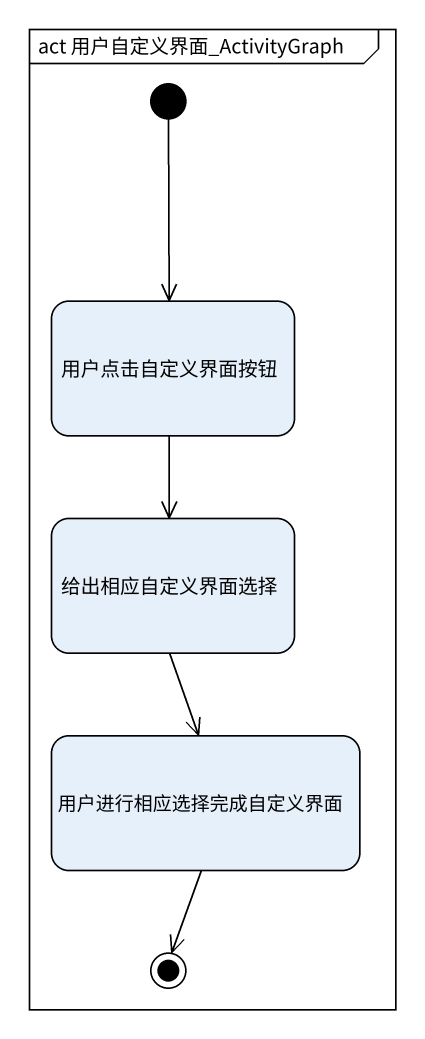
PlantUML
@startuml
mainframe act 用户自定义界面_ActivityGraph
hide empty description
state 用户点击自定义界面按钮
state 给出相应自定义界面选择
state 用户进行相应选择完成自定义界面
[*] --> 用户点击自定义界面按钮
用户点击自定义界面按钮 --> 给出相应自定义界面选择
给出相应自定义界面选择 --> 用户进行相应选择完成自定义界面
用户进行相应选择完成自定义界面 --> [*]
@enduml
